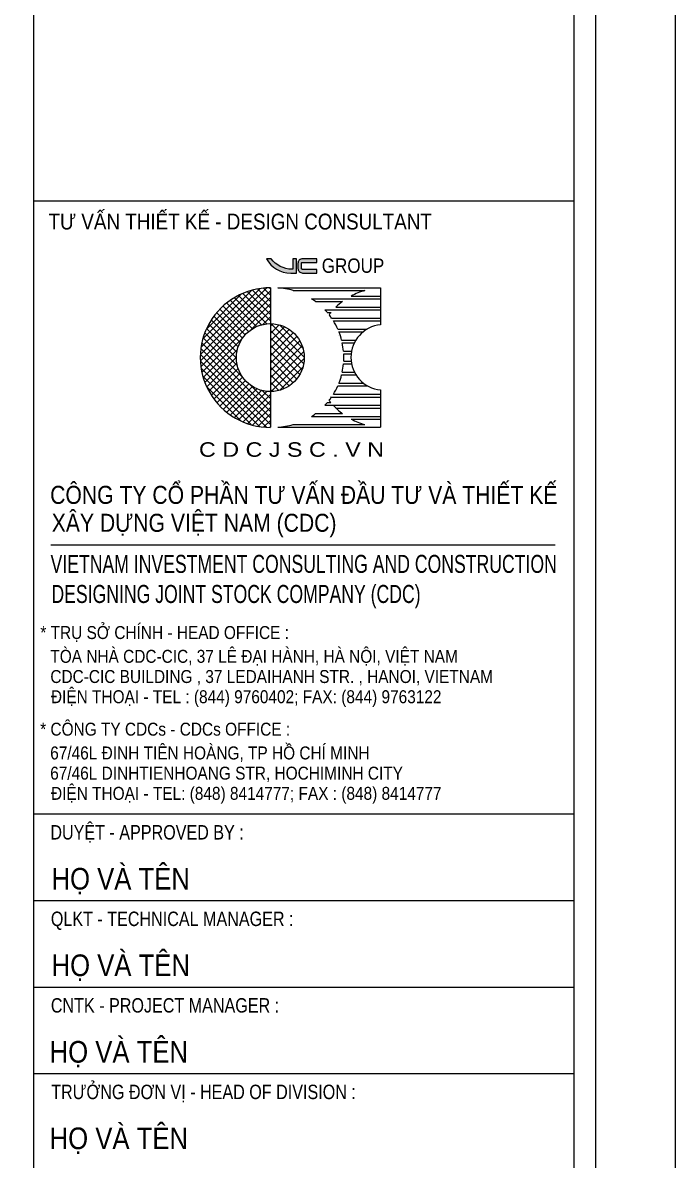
# Model space of a CAD drawing. Extents: x 195594 to 457145, y -254194 to -165094.
# Drawn here: x 308169 to 321744, y -230791 to -207130 of the extents above; entities that cross this region are included whole.
import ezdxf
from ezdxf.enums import TextEntityAlignment as Align

# ---------------------------------------------------------------- set-up
doc = ezdxf.new("R2010")
doc.units = 0
doc.header["$LTSCALE"] = 0.5
doc.header["$MEASUREMENT"] = 0
doc.layers.get('Defpoints').update_dxf_attribs({"linetype": 'CONTINUOUS'})
for name, color, linetype in [('CDC -TEXT KHUNG', 7, 'CONTINUOUS'), ('CDC-KHUNGTEN', 7, 'CONTINUOUS'), ('CDC.10.HATCH', 9, 'CONTINUOUS')]:
    doc.layers.add(name, color=color, linetype=linetype)
doc.layers.add('Tpl_Bound', color=1, linetype='CONTINUOUS', plot=False)
doc.styles.add('ARIAL', font='arial.ttf', dxfattribs={"width": 0.6})
doc.styles.add('KT CDC', font='arial.ttf', dxfattribs={"width": 0.85, "height": 200})

# ---------------------------------------------------------------- blocks, each defined once
blk = doc.blocks.new('LOGOmoi')
at = {"layer": 'CDC -TEXT KHUNG'}
h = blk.add_hatch(color=1, dxfattribs=at)
h.paths.add_polyline_path([(1.458, 5.453), (1.257, 5.453), (1.257, 4.876), (1.208, 4.876, -0.237912), (0.058, 5.453), (-0.203, 5.453, 0.272847), (1.139, 4.665), (1.458, 4.665)])
h.paths.add_polyline_path([(2.588, 5.453), (1.796, 5.453, 0.414214), (1.539, 5.196), (1.539, 4.922, 0.414214), (1.796, 4.665), (2.588, 4.665), (2.588, 4.866), (1.796, 4.866, -0.414214), (1.739, 4.922), (1.739, 5.196, -0.414214), (1.796, 5.253), (2.588, 5.253)])
h = blk.add_hatch(dxfattribs=at)
h.set_pattern_fill('ANSI37', color=102, scale=2.293939, angle=360, style=0)
h.set_pattern_definition([(45, (-2844.4439, 636.61023), (-0.178426552, 0.178426553), []), (135, (-2844.4439, 636.61023), (-0.178426552, -0.178426553), [])])
edge = h.paths.add_edge_path()
edge.add_arc((0.017, -0.003), 1.874, 90, 270)
edge.add_line((0.017, -1.876), (0.017, -3.844))
edge.add_line((0.017, -3.844), (-0.171, -3.839))
edge.add_line((-0.171, -3.839), (-0.36, -3.826))
edge.add_line((-0.36, -3.826), (-0.547, -3.803))
edge.add_line((-0.547, -3.803), (-0.733, -3.77))
edge.add_line((-0.733, -3.77), (-0.917, -3.729))
edge.add_line((-0.917, -3.729), (-1.099, -3.679))
edge.add_line((-1.099, -3.679), (-1.278, -3.619))
edge.add_line((-1.278, -3.619), (-1.454, -3.551))
edge.add_line((-1.454, -3.551), (-1.626, -3.475))
edge.add_line((-1.626, -3.475), (-1.795, -3.39))
edge.add_line((-1.795, -3.39), (-1.959, -3.297))
edge.add_line((-1.959, -3.297), (-2.119, -3.196))
edge.add_line((-2.119, -3.196), (-2.273, -3.088))
edge.add_line((-2.273, -3.088), (-2.422, -2.972))
edge.add_line((-2.422, -2.972), (-2.564, -2.848))
edge.add_line((-2.564, -2.848), (-2.701, -2.718))
edge.add_line((-2.701, -2.718), (-2.831, -2.582))
edge.add_line((-2.831, -2.582), (-2.954, -2.439))
edge.add_line((-2.954, -2.439), (-3.07, -2.29))
edge.add_line((-3.07, -2.29), (-3.179, -2.136))
edge.add_line((-3.179, -2.136), (-3.28, -1.976))
edge.add_line((-3.28, -1.976), (-3.373, -1.812))
edge.add_line((-3.373, -1.812), (-3.458, -1.644))
edge.add_line((-3.458, -1.644), (-3.534, -1.471))
edge.add_line((-3.534, -1.471), (-3.602, -1.295))
edge.add_line((-3.602, -1.295), (-3.661, -1.116))
edge.add_line((-3.661, -1.116), (-3.712, -0.934))
edge.add_line((-3.712, -0.934), (-3.753, -0.75))
edge.add_line((-3.753, -0.75), (-3.785, -0.564))
edge.add_line((-3.785, -0.564), (-3.808, -0.377))
edge.add_line((-3.808, -0.377), (-3.822, -0.189))
edge.add_line((-3.822, -0.189), (-3.827, 0))
edge.add_line((-3.827, 0), (-3.822, 0.189))
edge.add_line((-3.822, 0.189), (-3.808, 0.377))
edge.add_line((-3.808, 0.377), (-3.785, 0.564))
edge.add_line((-3.785, 0.564), (-3.753, 0.75))
edge.add_line((-3.753, 0.75), (-3.712, 0.934))
edge.add_line((-3.712, 0.934), (-3.661, 1.116))
edge.add_line((-3.661, 1.116), (-3.602, 1.295))
edge.add_line((-3.602, 1.295), (-3.534, 1.471))
edge.add_line((-3.534, 1.471), (-3.458, 1.644))
edge.add_line((-3.458, 1.644), (-3.373, 1.812))
edge.add_line((-3.373, 1.812), (-3.28, 1.976))
edge.add_line((-3.28, 1.976), (-3.179, 2.136))
edge.add_line((-3.179, 2.136), (-3.07, 2.29))
edge.add_line((-3.07, 2.29), (-2.954, 2.439))
edge.add_line((-2.954, 2.439), (-2.831, 2.582))
edge.add_line((-2.831, 2.582), (-2.701, 2.718))
edge.add_line((-2.701, 2.718), (-2.564, 2.848))
edge.add_line((-2.564, 2.848), (-2.422, 2.972))
edge.add_line((-2.422, 2.972), (-2.273, 3.088))
edge.add_line((-2.273, 3.088), (-2.119, 3.196))
edge.add_line((-2.119, 3.196), (-1.959, 3.297))
edge.add_line((-1.959, 3.297), (-1.795, 3.39))
edge.add_line((-1.795, 3.39), (-1.626, 3.475))
edge.add_line((-1.626, 3.475), (-1.454, 3.551))
edge.add_line((-1.454, 3.551), (-1.278, 3.619))
edge.add_line((-1.278, 3.619), (-1.099, 3.679))
edge.add_line((-1.099, 3.679), (-0.917, 3.729))
edge.add_line((-0.917, 3.729), (-0.733, 3.77))
edge.add_line((-0.733, 3.77), (-0.547, 3.803))
edge.add_line((-0.547, 3.803), (-0.36, 3.826))
edge.add_line((-0.36, 3.826), (-0.171, 3.839))
edge.add_line((-0.171, 3.839), (0.017, 3.844))
edge.add_line((0.017, 3.844), (0.017, 1.871))
h = blk.add_hatch(dxfattribs=at)
h.set_pattern_fill('ANSI37', color=1, scale=2.293939, angle=360, style=0)
h.set_pattern_definition([(45, (-486.53502, -144.21504), (-0.20275745, 0.20275745), []), (135, (-486.53502, -144.21504), (-0.20275745, -0.20275745), [])])
h.paths.add_polyline_path([(0.017, 1.871), (0.017, -1.812), (0.017, -1.876, 0.414214), (1.891, -0.003, 0.414214)])
at = {"layer": 'CDC -TEXT KHUNG', "color": 102}
for p, q in [((0.017, 3.844), (0.017, -1.812)), ((0.422, 3.849), (6.095, 3.849)), ((6.095, 3.849), (6.095, 1.812)), ((1.279, 3.701), (5.239, 3.701)), ((2.296, 3.242), (6.095, 3.242)), ((4.474, 3.39), (6.095, 3.39)), ((2.511, 3.093), (4.006, 3.093)), ((3.027, 2.634), (6.095, 2.634)), ((3.638, 2.782), (6.095, 2.782)), ((3.159, 2.485), (3.358, 2.485)), ((3.396, 2.175), (6.095, 2.175)), ((3.493, 2.026), (6.095, 2.026)), ((3.736, 1.567), (5.365, 1.567)), ((3.798, 1.418), (5.152, 1.418)), ((3.948, 0.959), (4.747, 0.959)), ((3.983, 0.81), (4.664, 0.81)), ((4.053, 0.351), (4.509, 0.351)), ((4.064, 0.203), (4.486, 0.203)), ((4.053, -0.351), (4.509, -0.351)), ((4.064, -0.203), (4.486, -0.203)), ((3.948, -0.959), (4.747, -0.959)), ((3.983, -0.81), (4.664, -0.81)), ((0.017, -1.812), (0.017, -3.844)), ((3.736, -1.567), (5.365, -1.567)), ((3.798, -1.418), (5.152, -1.418)), ((6.095, -1.788), (6.095, -3.844)), ((3.159, -2.485), (3.358, -2.485)), ((3.396, -2.175), (6.095, -2.175)), ((3.493, -2.026), (6.095, -2.026)), ((2.511, -3.093), (4.006, -3.093)), ((3.027, -2.634), (6.095, -2.634)), ((3.638, -2.782), (6.095, -2.782)), ((1.279, -3.696), (5.239, -3.696)), ((2.296, -3.242), (6.095, -3.242)), ((4.474, -3.39), (6.095, -3.39)), ((0.013, -3.844), (0.017, -3.844)), ((0.422, -3.844), (6.095, -3.844))]:
    blk.add_line(p, q, dxfattribs=at)
at = {"layer": 'CDC -TEXT KHUNG'}
blk.add_line((3.781, 1.212), (3.781, 1.212), dxfattribs=at)
at = {"layer": 'CDC -TEXT KHUNG', "color": 1}
for points in [[(1.458, 5.453), (1.257, 5.453), (1.257, 4.876), (1.208, 4.876, -0.237912), (0.058, 5.453), (-0.203, 5.453, 0.272847), (1.139, 4.665), (1.458, 4.665)], [(2.588, 5.453), (1.796, 5.453, 0.414214), (1.539, 5.196), (1.539, 4.922, 0.414214), (1.796, 4.665), (2.588, 4.665), (2.588, 4.866), (1.796, 4.866, -0.414214), (1.739, 4.922), (1.739, 5.196, -0.414214), (1.796, 5.253), (2.588, 5.253)]]:
    blk.add_lwpolyline(points, format="xyb", close=True, dxfattribs=at)
at = {"layer": 'CDC -TEXT KHUNG', "color": 102}
blk.add_circle((0.017, -0.003), 1.874, dxfattribs=at)
blk.add_arc((0, 0), 3.849, 89.74488, 270.25512, dxfattribs=at)
at = {"layer": 'CDC -TEXT KHUNG', "color": 112}
blk.add_ellipse((0.22, 0), major_axis=(-2.722, 2.722), ratio=1, start_param=-1.064136, end_param=-0.838054, dxfattribs=at)
at = {"layer": 'CDC -TEXT KHUNG', "color": 102}
for centre, major_axis, start_param, end_param in [((0.22, 0), (-2.722, 2.722), -1.423028, -1.355019), ((6.298, 0), (2.722, 2.722), 1.064136, 1.278853), ((0.22, 0), (2.722, 2.722), 6.199614, 6.251308), ((6.298, 0), (-2.722, 2.722), -0.147768, -0.022458), ((6.298, 0), (-2.722, 2.722), 0.083571, 0.124553), ((0.22, 0), (-2.722, 2.722), 4.527318, 4.587836), ((0.22, 0), (-2.722, 2.722), 4.346177, 4.481253), ((0.22, 0), (-2.722, 2.722), 4.178765, 4.304301), ((6.275, 0.012), (1.279, 1.279), 0.884906, 3.827483), ((0.22, 0), (2.722, 2.722), 5.589142, 5.7099), ((0.22, 0), (2.722, 2.722), 5.445131, 5.550443), ((0.22, 0), (-2.722, 2.722), 3.714878, 3.835636), ((0.22, 0), (-2.722, 2.722), 3.549681, 3.675216), ((0.22, 0), (2.722, 2.722), 4.943525, 5.078601), ((0.22, 0), (-2.722, 2.722), 3.17347, 3.225164), ((0.22, 0), (2.722, 2.722), 4.836942, 4.89746), ((6.298, 0), (-2.722, 2.722), 1.446243, 1.487225), ((0.22, 0), (-2.722, 2.722), 2.925816, 2.993825), ((6.298, 0), (-2.722, 2.722), 1.538919, 1.718564), ((0.22, 0.005), (2.722, 2.722), 3.979647, 4.205729), ((6.298, 0), (2.722, 2.722), 3.433536, 3.648253)]:
    blk.add_ellipse(centre, major_axis=major_axis, ratio=1, start_param=start_param, end_param=end_param, dxfattribs=at)
at = {"layer": 'CDC -TEXT KHUNG', "color": 1, "style": 'KT CDC', "width": 0.85}
blk.add_text('GROUP', height=0.792, dxfattribs=at).set_placement((2.853, 4.674))
at = {"layer": 'CDC -TEXT KHUNG', "color": 102, "style": 'KT CDC', "width": 1.15}
blk.add_text('C D C J S C . V N', height=0.8, dxfattribs=at).set_placement((-3.921, -5.472))
blk = doc.blocks.new('Khung tên chuẩn')
at = {"layer": 'CDC-KHUNGTEN', "color": 6, "lineweight": 25}
for p, q in [((38454, -218809), (30954, -218809)), ((38454, -227309), (30954, -227309)), ((38454, -228509), (30954, -228509)), ((38454, -229709), (30954, -229709)), ((38454, -230909), (30954, -230909))]:
    blk.add_line(p, q, dxfattribs=at)
at = {"layer": 'CDC-KHUNGTEN', "color": 6}
blk.add_line((31193, -223572), (38187, -223572), dxfattribs=at)
at = {"layer": 'CDC-KHUNGTEN'}
blk.add_lwpolyline([(30954, -246309), (38454, -246309), (38454, -189709), (30954, -189709)], close=True, dxfattribs=at)
at = {"layer": 'CDC.10.HATCH', "color": 8}
blk.add_lwpolyline([(-40746, -246609), (38754, -246609), (38754, -189409), (-40746, -189409)], close=True, dxfattribs=at)
at = {"layer": 'Defpoints', "color": 1}
blk.add_lwpolyline([(-44246, -247709), (-44246, -188309), (39854, -188309), (39854, -247709), (-44246, -247709)], close=True, dxfattribs=at)
at = {"layer": 'CDC-KHUNGTEN', "xscale": 251.3908497502836, "yscale": 251.3908497502836, "zscale": 251.3908497502836}
blk.add_blockref('LOGOmoi', (34234, -220976), dxfattribs=at)
at = {"layer": 'CDC -TEXT KHUNG', "style": 'KT CDC', "width": 0.85}
blk.add_text('TƯ VẤN THIẾT KẾ - DESIGN CONSULTANT', height=220, dxfattribs=at).set_placement((33820, -219200), align=Align.CENTER)
at = {"layer": 'CDC-KHUNGTEN', "color": 6}
for s, height, style, width, p in [('CÔNG TY CỔ PHẦN TƯ VẤN ÐẦU TƯ VÀ THIẾT KẾ', 250, 'KT CDC', 0.84, (31184, -223005)), ('XÂY DỰNG VIỆT NAM (CDC)', 250, 'KT CDC', 0.84, (31206, -223392)), ('VIETNAM INVESTMENT CONSULTING AND CONSTRUCTION ', 250, 'KT CDC', 0.7, (31190, -223962)), ('DESIGNING JOINT STOCK COMPANY (CDC)', 250, 'KT CDC', 0.7, (31202, -224379)), ('* TRỤ SỞ CHÍNH - HEAD OFFICE :', 180, 'KT CDC', 0.85, (31048, -224879)), ('TÒA NHÀ CDC-CIC, 37 LÊ ĐẠI HÀNH, HÀ NỘI, VIỆT NAM', 180, 'KT CDC', 0.85, (31187, -225209)), ('CDC-CIC BUILDING , 37 LEDAIHANH STR. , HANOI, VIETNAM', 180, 'KT CDC', 0.85, (31187, -225489)), ('ĐIỆN THOẠI - TEL : (844) 9760402; FAX: (844) 9763122', 180, 'KT CDC', 0.85, (31195, -225769)), ('* CÔNG TY CDCs - CDCs OFFICE :', 180, 'KT CDC', 0.85, (31046, -226219)), ('67/46L ĐINH TIÊN HOÀNG, TP HỒ CHÍ MINH', 180, 'KT CDC', 0.85, (31185, -226549)), ('67/46L DINHTIENHOANG STR, HOCHIMINH CITY', 180, 'KT CDC', 0.85, (31185, -226829)), ('ĐIỆN THOẠI - TEL: (848) 8414777; FAX : (848) 8414777', 180, 'KT CDC', 0.85, (31196, -227109)), ('DUYỆT - APPROVED BY :', 200, 'ARIAL', 0.8, (31187, -227659)), ('QLKT - TECHNICAL MANAGER :', 200, 'ARIAL', 0.8, (31194, -228859)), ('CNTK - PROJECT MANAGER :', 200, 'ARIAL', 0.8, (31194, -230059)), ('TRƯỞNG ĐƠN VỊ - HEAD OF DIVISION :', 200, 'ARIAL', 0.8, (31199, -231259))]:
    blk.add_text(s, height=height, dxfattribs=dict(at, style=style, width=width)).set_placement(p)
at = {"layer": 'CDC-KHUNGTEN', "color": 7, "style": 'KT CDC', "width": 0.85}
for p in [(31203, -228353), (31204, -229553), (31177, -230753), (31177, -231953)]:
    blk.add_text('HỌ VÀ TÊN', height=300, dxfattribs=at).set_placement(p)

msp = doc.modelspace()

# ---------------------------------------------------------------- linework, layer by layer
at = {"layer": 'Tpl_Bound', "color": 1}
msp.add_lwpolyline([(195594.3, -254193.8), (195594.3, -165093.8), (321744.3, -165093.8), (321744.3, -254193.8)], close=True, dxfattribs=at)

# ---------------------------------------------------------------- block references
at = {"layer": 'CDC -TEXT KHUNG', "color": 7, "xscale": 1.500000000771252, "yscale": 1.500000000771252, "zscale": 1.500000000771252}
msp.add_blockref('Khung tên chuẩn', (261963.1, 117369.1), dxfattribs=at)

doc.saveas('drawing.dxf')
